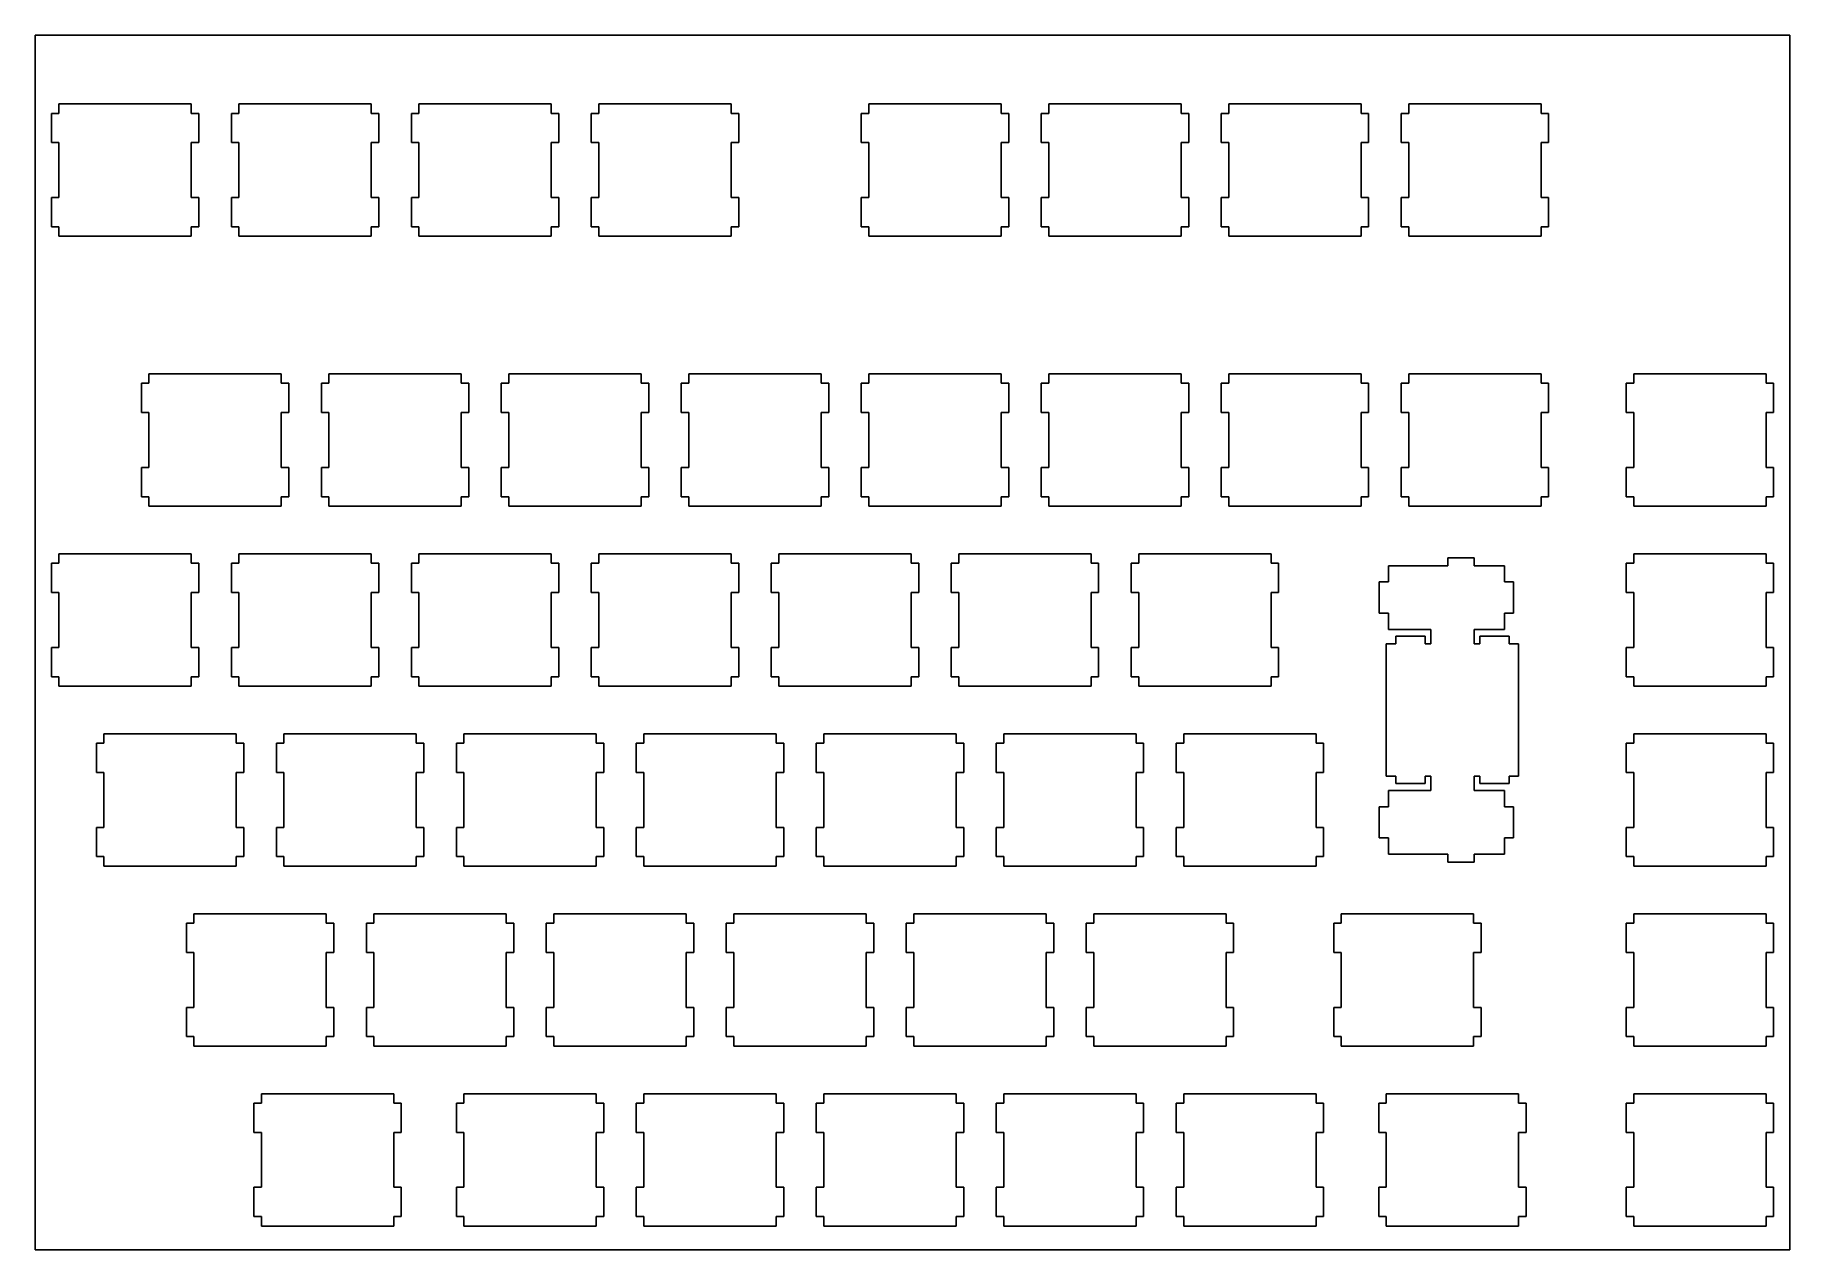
# Model space of a CAD drawing. Extents: x 0 to 186, y 0 to 129.
import ezdxf

# ---------------------------------------------------------------- set-up
doc = ezdxf.new("R2010")
doc.units = 0
doc.layers.get('0').update_dxf_attribs({"linetype": 'CONTINUOUS'})

msp = doc.modelspace()

# ---------------------------------------------------------------- linework, layer by layer
at = {"color": 0}
for p, q in [((0.09508, 129.021), (185.833, 129.021)), ((0.09508, 0.43408), (0.09508, 129.021)), ((185.833, 129.021), (185.833, 0.43408)), ((2.61965, 120.735), (1.81901, 120.735)), ((1.81901, 120.735), (1.81901, 117.635)), ((2.61965, 121.734), (2.61965, 120.735)), ((16.6192, 121.734), (2.61965, 121.734)), ((16.6192, 120.735), (16.6192, 121.734)), ((17.4198, 120.735), (16.6192, 120.735)), ((17.4198, 117.635), (17.4198, 120.735)), ((21.6697, 120.735), (20.869, 120.735)), ((20.869, 120.735), (20.869, 117.635)), ((21.6697, 121.734), (21.6697, 120.735)), ((35.669, 121.734), (21.6697, 121.734)), ((35.669, 120.735), (35.669, 121.734)), ((36.4698, 120.735), (35.669, 120.735)), ((36.4698, 117.635), (36.4698, 120.735)), ((40.7197, 120.735), (39.9189, 120.735)), ((39.9189, 120.735), (39.9189, 117.635)), ((40.7197, 121.734), (40.7197, 120.735)), ((54.719, 121.734), (40.7197, 121.734)), ((54.719, 120.735), (54.719, 121.734)), ((55.5198, 120.735), (54.719, 120.735)), ((55.5198, 117.635), (55.5198, 120.735)), ((59.7697, 120.735), (58.9689, 120.735)), ((58.9689, 120.735), (58.9689, 117.635)), ((59.7697, 121.734), (59.7697, 120.735)), ((73.769, 121.734), (59.7697, 121.734)), ((73.769, 120.735), (73.769, 121.734)), ((74.5698, 120.735), (73.769, 120.735)), ((74.5698, 117.635), (74.5698, 120.735)), ((88.3447, 120.735), (87.5439, 120.735)), ((87.5439, 120.735), (87.5439, 117.635)), ((88.3447, 121.734), (88.3447, 120.735)), ((102.344, 121.734), (88.3447, 121.734)), ((102.344, 120.735), (102.344, 121.734)), ((103.145, 120.735), (102.344, 120.735)), ((103.145, 117.635), (103.145, 120.735)), ((107.395, 120.735), (106.594, 120.735)), ((106.594, 120.735), (106.594, 117.635)), ((107.395, 121.734), (107.395, 120.735)), ((121.394, 121.734), (107.395, 121.734)), ((121.394, 120.735), (121.394, 121.734)), ((122.195, 120.735), (121.394, 120.735)), ((122.195, 117.635), (122.195, 120.735)), ((126.445, 120.735), (125.644, 120.735)), ((125.644, 120.735), (125.644, 117.635)), ((126.445, 121.734), (126.445, 120.735)), ((140.444, 121.734), (126.445, 121.734)), ((140.444, 120.735), (140.444, 121.734)), ((141.245, 120.735), (140.444, 120.735)), ((141.245, 117.635), (141.245, 120.735)), ((145.495, 120.735), (144.694, 120.735)), ((144.694, 120.735), (144.694, 117.635)), ((145.495, 121.734), (145.495, 120.735)), ((159.494, 121.734), (145.495, 121.734)), ((159.494, 120.735), (159.494, 121.734)), ((160.295, 120.735), (159.494, 120.735)), ((160.295, 117.635), (160.295, 120.735)), ((1.81901, 117.635), (2.61965, 117.635)), ((2.61965, 117.635), (2.61965, 111.835)), ((16.6192, 111.835), (16.6192, 117.635)), ((16.6192, 117.635), (17.4198, 117.635)), ((20.869, 117.635), (21.6697, 117.635)), ((21.6697, 117.635), (21.6697, 111.835)), ((35.669, 111.835), (35.669, 117.635)), ((35.669, 117.635), (36.4698, 117.635)), ((39.9189, 117.635), (40.7197, 117.635)), ((40.7197, 117.635), (40.7197, 111.835)), ((54.719, 111.835), (54.719, 117.635)), ((54.719, 117.635), (55.5198, 117.635)), ((58.9689, 117.635), (59.7697, 117.635)), ((59.7697, 117.635), (59.7697, 111.835)), ((73.769, 111.835), (73.769, 117.635)), ((73.769, 117.635), (74.5698, 117.635)), ((87.5439, 117.635), (88.3447, 117.635)), ((88.3447, 117.635), (88.3447, 111.835)), ((102.344, 111.835), (102.344, 117.635)), ((102.344, 117.635), (103.145, 117.635)), ((106.594, 117.635), (107.395, 117.635)), ((107.395, 117.635), (107.395, 111.835)), ((121.394, 111.835), (121.394, 117.635)), ((121.394, 117.635), (122.195, 117.635)), ((125.644, 117.635), (126.445, 117.635)), ((126.445, 117.635), (126.445, 111.835)), ((140.444, 111.835), (140.444, 117.635)), ((140.444, 117.635), (141.245, 117.635)), ((144.694, 117.635), (145.495, 117.635)), ((145.495, 117.635), (145.495, 111.835)), ((159.494, 111.835), (159.494, 117.635)), ((159.494, 117.635), (160.295, 117.635)), ((2.61965, 111.835), (1.81901, 111.835)), ((1.81901, 111.835), (1.81901, 108.736)), ((17.4198, 111.835), (16.6192, 111.835)), ((17.4198, 108.736), (17.4198, 111.835)), ((21.6697, 111.835), (20.869, 111.835)), ((20.869, 111.835), (20.869, 108.736)), ((36.4698, 111.835), (35.669, 111.835)), ((36.4698, 108.736), (36.4698, 111.835)), ((40.7197, 111.835), (39.9189, 111.835)), ((39.9189, 111.835), (39.9189, 108.736)), ((55.5198, 111.835), (54.719, 111.835)), ((55.5198, 108.736), (55.5198, 111.835)), ((59.7697, 111.835), (58.9689, 111.835)), ((58.9689, 111.835), (58.9689, 108.736)), ((74.5698, 111.835), (73.769, 111.835)), ((74.5698, 108.736), (74.5698, 111.835)), ((88.3447, 111.835), (87.5439, 111.835)), ((87.5439, 111.835), (87.5439, 108.736)), ((103.145, 111.835), (102.344, 111.835)), ((103.145, 108.736), (103.145, 111.835)), ((107.395, 111.835), (106.594, 111.835)), ((106.594, 111.835), (106.594, 108.736)), ((122.195, 111.835), (121.394, 111.835)), ((122.195, 108.736), (122.195, 111.835)), ((126.445, 111.835), (125.644, 111.835)), ((125.644, 111.835), (125.644, 108.736)), ((141.245, 111.835), (140.444, 111.835)), ((141.245, 108.736), (141.245, 111.835)), ((145.495, 111.835), (144.694, 111.835)), ((144.694, 111.835), (144.694, 108.736)), ((160.295, 111.835), (159.494, 111.835)), ((160.295, 108.736), (160.295, 111.835)), ((1.81901, 108.736), (2.61965, 108.736)), ((2.61965, 108.736), (2.61965, 107.735)), ((2.61965, 107.735), (16.6192, 107.735)), ((16.6192, 107.735), (16.6192, 108.736)), ((16.6192, 108.736), (17.4198, 108.736)), ((20.869, 108.736), (21.6697, 108.736)), ((21.6697, 108.736), (21.6697, 107.735)), ((21.6697, 107.735), (35.669, 107.735)), ((35.669, 107.735), (35.669, 108.736)), ((35.669, 108.736), (36.4698, 108.736)), ((39.9189, 108.736), (40.7197, 108.736)), ((40.7197, 108.736), (40.7197, 107.735)), ((40.7197, 107.735), (54.719, 107.735)), ((54.719, 107.735), (54.719, 108.736)), ((54.719, 108.736), (55.5198, 108.736)), ((58.9689, 108.736), (59.7697, 108.736)), ((59.7697, 108.736), (59.7697, 107.735)), ((59.7697, 107.735), (73.769, 107.735)), ((73.769, 107.735), (73.769, 108.736)), ((73.769, 108.736), (74.5698, 108.736)), ((87.5439, 108.736), (88.3447, 108.736)), ((88.3447, 108.736), (88.3447, 107.735)), ((88.3447, 107.735), (102.344, 107.735)), ((102.344, 107.735), (102.344, 108.736)), ((102.344, 108.736), (103.145, 108.736)), ((106.594, 108.736), (107.395, 108.736)), ((107.395, 108.736), (107.395, 107.735)), ((107.395, 107.735), (121.394, 107.735)), ((121.394, 107.735), (121.394, 108.736)), ((121.394, 108.736), (122.195, 108.736)), ((125.644, 108.736), (126.445, 108.736)), ((126.445, 108.736), (126.445, 107.735)), ((126.445, 107.735), (140.444, 107.735)), ((140.444, 107.735), (140.444, 108.736)), ((140.444, 108.736), (141.245, 108.736)), ((144.694, 108.736), (145.495, 108.736)), ((145.495, 108.736), (145.495, 107.735)), ((145.495, 107.735), (159.494, 107.735)), ((159.494, 107.735), (159.494, 108.736)), ((159.494, 108.736), (160.295, 108.736)), ((12.1447, 93.1594), (12.1447, 92.1604)), ((26.1441, 93.1594), (12.1447, 93.1594)), ((26.1441, 92.1604), (26.1441, 93.1594)), ((31.1947, 93.1594), (31.1947, 92.1604)), ((45.194, 93.1594), (31.1947, 93.1594)), ((45.194, 92.1604), (45.194, 93.1594)), ((50.2447, 93.1594), (50.2447, 92.1604)), ((64.244, 93.1594), (50.2447, 93.1594)), ((64.244, 92.1604), (64.244, 93.1594)), ((69.2947, 93.1594), (69.2947, 92.1604)), ((83.294, 93.1594), (69.2947, 93.1594)), ((83.294, 92.1604), (83.294, 93.1594)), ((88.3447, 93.1594), (88.3447, 92.1604)), ((102.344, 93.1594), (88.3447, 93.1594)), ((102.344, 92.1604), (102.344, 93.1594)), ((107.395, 93.1594), (107.395, 92.1604)), ((121.394, 93.1594), (107.395, 93.1594)), ((121.394, 92.1604), (121.394, 93.1594)), ((126.445, 93.1594), (126.445, 92.1604)), ((140.444, 93.1594), (126.445, 93.1594)), ((140.444, 92.1604), (140.444, 93.1594)), ((145.495, 93.1594), (145.495, 92.1604)), ((159.494, 93.1594), (145.495, 93.1594)), ((159.494, 92.1604), (159.494, 93.1594)), ((169.307, 93.1594), (169.307, 92.1604)), ((183.307, 93.1594), (169.307, 93.1594)), ((183.307, 92.1604), (183.307, 93.1594)), ((12.1447, 92.1604), (11.344, 92.1604)), ((11.344, 92.1604), (11.344, 89.0598)), ((26.9448, 92.1604), (26.1441, 92.1604)), ((26.9448, 89.0598), (26.9448, 92.1604)), ((31.1947, 92.1604), (30.394, 92.1604)), ((30.394, 92.1604), (30.394, 89.0598)), ((45.9948, 92.1604), (45.194, 92.1604)), ((45.9948, 89.0598), (45.9948, 92.1604)), ((50.2447, 92.1604), (49.4439, 92.1604)), ((49.4439, 92.1604), (49.4439, 89.0598)), ((65.0448, 92.1604), (64.244, 92.1604)), ((65.0448, 89.0598), (65.0448, 92.1604)), ((69.2947, 92.1604), (68.4939, 92.1604)), ((68.4939, 92.1604), (68.4939, 89.0598)), ((84.0948, 92.1604), (83.294, 92.1604)), ((84.0948, 89.0598), (84.0948, 92.1604)), ((88.3447, 92.1604), (87.5439, 92.1604)), ((87.5439, 92.1604), (87.5439, 89.0598)), ((103.145, 92.1604), (102.344, 92.1604)), ((103.145, 89.0598), (103.145, 92.1604)), ((107.395, 92.1604), (106.594, 92.1604)), ((106.594, 92.1604), (106.594, 89.0598)), ((122.195, 92.1604), (121.394, 92.1604)), ((122.195, 89.0598), (122.195, 92.1604)), ((126.445, 92.1604), (125.644, 92.1604)), ((125.644, 92.1604), (125.644, 89.0598)), ((141.245, 92.1604), (140.444, 92.1604)), ((141.245, 89.0598), (141.245, 92.1604)), ((145.495, 92.1604), (144.694, 92.1604)), ((144.694, 92.1604), (144.694, 89.0598)), ((160.295, 92.1604), (159.494, 92.1604)), ((160.295, 89.0598), (160.295, 92.1604)), ((169.307, 92.1604), (168.506, 92.1604)), ((168.506, 92.1604), (168.506, 89.0598)), ((184.106, 92.1604), (183.307, 92.1604)), ((184.106, 89.0598), (184.106, 92.1604)), ((11.344, 89.0598), (12.1447, 89.0598)), ((12.1447, 89.0598), (12.1447, 83.2598)), ((26.1441, 83.2598), (26.1441, 89.0598)), ((26.1441, 89.0598), (26.9448, 89.0598)), ((30.394, 89.0598), (31.1947, 89.0598)), ((31.1947, 89.0598), (31.1947, 83.2598)), ((45.194, 83.2598), (45.194, 89.0598)), ((45.194, 89.0598), (45.9948, 89.0598)), ((49.4439, 89.0598), (50.2447, 89.0598)), ((50.2447, 89.0598), (50.2447, 83.2598)), ((64.244, 83.2598), (64.244, 89.0598)), ((64.244, 89.0598), (65.0448, 89.0598)), ((68.4939, 89.0598), (69.2947, 89.0598)), ((69.2947, 89.0598), (69.2947, 83.2598)), ((83.294, 83.2598), (83.294, 89.0598)), ((83.294, 89.0598), (84.0948, 89.0598)), ((87.5439, 89.0598), (88.3447, 89.0598)), ((88.3447, 89.0598), (88.3447, 83.2598)), ((102.344, 83.2598), (102.344, 89.0598)), ((102.344, 89.0598), (103.145, 89.0598)), ((106.594, 89.0598), (107.395, 89.0598)), ((107.395, 89.0598), (107.395, 83.2598)), ((121.394, 83.2598), (121.394, 89.0598)), ((121.394, 89.0598), (122.195, 89.0598)), ((125.644, 89.0598), (126.445, 89.0598)), ((126.445, 89.0598), (126.445, 83.2598)), ((140.444, 83.2598), (140.444, 89.0598)), ((140.444, 89.0598), (141.245, 89.0598)), ((144.694, 89.0598), (145.495, 89.0598)), ((145.495, 89.0598), (145.495, 83.2598)), ((159.494, 83.2598), (159.494, 89.0598)), ((159.494, 89.0598), (160.295, 89.0598)), ((168.506, 89.0598), (169.307, 89.0598)), ((169.307, 89.0598), (169.307, 83.2598)), ((183.307, 83.2598), (183.307, 89.0598)), ((183.307, 89.0598), (184.106, 89.0598)), ((12.1447, 83.2598), (11.344, 83.2598)), ((11.344, 83.2598), (11.344, 80.1606)), ((26.9448, 83.2598), (26.1441, 83.2598)), ((26.9448, 80.1606), (26.9448, 83.2598)), ((31.1947, 83.2598), (30.394, 83.2598)), ((30.394, 83.2598), (30.394, 80.1606)), ((45.9948, 83.2598), (45.194, 83.2598)), ((45.9948, 80.1606), (45.9948, 83.2598)), ((50.2447, 83.2598), (49.4439, 83.2598)), ((49.4439, 83.2598), (49.4439, 80.1606)), ((65.0448, 83.2598), (64.244, 83.2598)), ((65.0448, 80.1606), (65.0448, 83.2598)), ((69.2947, 83.2598), (68.4939, 83.2598)), ((68.4939, 83.2598), (68.4939, 80.1606)), ((84.0948, 83.2598), (83.294, 83.2598)), ((84.0948, 80.1606), (84.0948, 83.2598)), ((88.3447, 83.2598), (87.5439, 83.2598)), ((87.5439, 83.2598), (87.5439, 80.1606)), ((103.145, 83.2598), (102.344, 83.2598)), ((103.145, 80.1606), (103.145, 83.2598)), ((107.395, 83.2598), (106.594, 83.2598)), ((106.594, 83.2598), (106.594, 80.1606)), ((122.195, 83.2598), (121.394, 83.2598)), ((122.195, 80.1606), (122.195, 83.2598)), ((126.445, 83.2598), (125.644, 83.2598)), ((125.644, 83.2598), (125.644, 80.1606)), ((141.245, 83.2598), (140.444, 83.2598)), ((141.245, 80.1606), (141.245, 83.2598)), ((145.495, 83.2598), (144.694, 83.2598)), ((144.694, 83.2598), (144.694, 80.1606)), ((160.295, 83.2598), (159.494, 83.2598)), ((160.295, 80.1606), (160.295, 83.2598)), ((169.307, 83.2598), (168.506, 83.2598)), ((168.506, 83.2598), (168.506, 80.1606)), ((184.106, 83.2598), (183.307, 83.2598)), ((184.106, 80.1606), (184.106, 83.2598)), ((11.344, 80.1606), (12.1447, 80.1606)), ((12.1447, 80.1606), (12.1447, 79.1602)), ((26.1441, 79.1602), (26.1441, 80.1606)), ((26.1441, 80.1606), (26.9448, 80.1606)), ((30.394, 80.1606), (31.1947, 80.1606)), ((31.1947, 80.1606), (31.1947, 79.1602)), ((45.194, 79.1602), (45.194, 80.1606)), ((45.194, 80.1606), (45.9948, 80.1606)), ((49.4439, 80.1606), (50.2447, 80.1606)), ((50.2447, 80.1606), (50.2447, 79.1602)), ((64.244, 79.1602), (64.244, 80.1606)), ((64.244, 80.1606), (65.0448, 80.1606)), ((68.4939, 80.1606), (69.2947, 80.1606)), ((69.2947, 80.1606), (69.2947, 79.1602)), ((83.294, 79.1602), (83.294, 80.1606)), ((83.294, 80.1606), (84.0948, 80.1606)), ((87.5439, 80.1606), (88.3447, 80.1606)), ((88.3447, 80.1606), (88.3447, 79.1602)), ((102.344, 79.1602), (102.344, 80.1606)), ((102.344, 80.1606), (103.145, 80.1606)), ((106.594, 80.1606), (107.395, 80.1606)), ((107.395, 80.1606), (107.395, 79.1602)), ((121.394, 79.1602), (121.394, 80.1606)), ((121.394, 80.1606), (122.195, 80.1606)), ((125.644, 80.1606), (126.445, 80.1606)), ((126.445, 80.1606), (126.445, 79.1602)), ((140.444, 79.1602), (140.444, 80.1606)), ((140.444, 80.1606), (141.245, 80.1606)), ((144.694, 80.1606), (145.495, 80.1606)), ((145.495, 80.1606), (145.495, 79.1602)), ((159.494, 79.1602), (159.494, 80.1606)), ((159.494, 80.1606), (160.295, 80.1606)), ((168.506, 80.1606), (169.307, 80.1606)), ((169.307, 80.1606), (169.307, 79.1602)), ((183.307, 79.1602), (183.307, 80.1606)), ((183.307, 80.1606), (184.106, 80.1606)), ((12.1447, 79.1602), (26.1441, 79.1602)), ((31.1947, 79.1602), (45.194, 79.1602)), ((50.2447, 79.1602), (64.244, 79.1602)), ((69.2947, 79.1602), (83.294, 79.1602)), ((88.3447, 79.1602), (102.344, 79.1602)), ((107.395, 79.1602), (121.394, 79.1602)), ((126.445, 79.1602), (140.444, 79.1602)), ((145.495, 79.1602), (159.494, 79.1602)), ((169.307, 79.1602), (183.307, 79.1602)), ((2.61965, 73.1104), (1.81901, 73.1104)), ((1.81901, 73.1104), (1.81901, 70.0098)), ((2.61965, 74.1094), (2.61965, 73.1104)), ((16.6192, 74.1094), (2.61965, 74.1094)), ((16.6192, 73.1104), (16.6192, 74.1094)), ((17.4198, 73.1104), (16.6192, 73.1104)), ((17.4198, 70.0098), (17.4198, 73.1104)), ((21.6697, 73.1104), (20.869, 73.1104)), ((20.869, 73.1104), (20.869, 70.0098)), ((21.6697, 74.1094), (21.6697, 73.1104)), ((35.669, 74.1094), (21.6697, 74.1094)), ((35.669, 73.1104), (35.669, 74.1094)), ((36.4698, 73.1104), (35.669, 73.1104)), ((36.4698, 70.0098), (36.4698, 73.1104)), ((40.7197, 73.1104), (39.9189, 73.1104)), ((39.9189, 73.1104), (39.9189, 70.0098)), ((40.7197, 74.1094), (40.7197, 73.1104)), ((54.719, 74.1094), (40.7197, 74.1094)), ((54.719, 73.1104), (54.719, 74.1094)), ((55.5198, 73.1104), (54.719, 73.1104)), ((55.5198, 70.0098), (55.5198, 73.1104)), ((59.7697, 73.1104), (58.9689, 73.1104)), ((58.9689, 73.1104), (58.9689, 70.0098)), ((59.7697, 74.1094), (59.7697, 73.1104)), ((73.769, 74.1094), (59.7697, 74.1094)), ((73.769, 73.1104), (73.769, 74.1094)), ((74.5698, 73.1104), (73.769, 73.1104)), ((74.5698, 70.0098), (74.5698, 73.1104)), ((78.8197, 73.1104), (78.0189, 73.1104)), ((78.0189, 73.1104), (78.0189, 70.0098)), ((78.8197, 74.1094), (78.8197, 73.1104)), ((92.819, 74.1094), (78.8197, 74.1094)), ((92.819, 73.1104), (92.819, 74.1094)), ((93.6184, 73.1104), (92.819, 73.1104)), ((93.6184, 70.0098), (93.6184, 73.1104)), ((97.8683, 73.1104), (97.0689, 73.1104)), ((97.0689, 73.1104), (97.0689, 70.0098)), ((97.8683, 74.1094), (97.8683, 73.1104)), ((111.869, 74.1094), (97.8683, 74.1094)), ((111.869, 73.1104), (111.869, 74.1094)), ((112.668, 73.1104), (111.869, 73.1104)), ((112.668, 70.0098), (112.668, 73.1104)), ((116.918, 73.1104), (116.119, 73.1104)), ((116.119, 73.1104), (116.119, 70.0098)), ((116.918, 74.1094), (116.918, 73.1104)), ((130.919, 74.1094), (116.918, 74.1094)), ((130.919, 73.1104), (130.919, 74.1094)), ((131.72, 73.1104), (130.919, 73.1104)), ((131.72, 70.0098), (131.72, 73.1104)), ((149.612, 72.8595), (143.342, 72.8595)), ((143.342, 72.8595), (143.342, 71.1359)), ((149.612, 73.685), (149.612, 72.8595)), ((152.412, 73.685), (149.612, 73.685)), ((152.412, 72.8595), (152.412, 73.685)), ((155.642, 72.8595), (152.412, 72.8595)), ((155.642, 71.1359), (155.642, 72.8595)), ((169.307, 73.1104), (168.506, 73.1104)), ((168.506, 73.1104), (168.506, 70.0098)), ((169.307, 74.1094), (169.307, 73.1104)), ((183.307, 74.1094), (169.307, 74.1094)), ((183.307, 73.1104), (183.307, 74.1094)), ((184.106, 73.1104), (183.307, 73.1104)), ((184.106, 70.0098), (184.106, 73.1104)), ((143.342, 71.1359), (142.362, 71.1359)), ((142.362, 71.1359), (142.362, 67.8353)), ((156.563, 71.1359), (155.642, 71.1359)), ((156.563, 67.8353), (156.563, 71.1359)), ((1.81901, 70.0098), (2.61965, 70.0098)), ((2.61965, 70.0098), (2.61965, 64.2098)), ((16.6192, 64.2098), (16.6192, 70.0098)), ((16.6192, 70.0098), (17.4198, 70.0098)), ((20.869, 70.0098), (21.6697, 70.0098)), ((21.6697, 70.0098), (21.6697, 64.2098)), ((35.669, 64.2098), (35.669, 70.0098)), ((35.669, 70.0098), (36.4698, 70.0098)), ((39.9189, 70.0098), (40.7197, 70.0098)), ((40.7197, 70.0098), (40.7197, 64.2098)), ((54.719, 64.2098), (54.719, 70.0098)), ((54.719, 70.0098), (55.5198, 70.0098)), ((58.9689, 70.0098), (59.7697, 70.0098)), ((59.7697, 70.0098), (59.7697, 64.2098)), ((73.769, 64.2098), (73.769, 70.0098)), ((73.769, 70.0098), (74.5698, 70.0098)), ((78.0189, 70.0098), (78.8197, 70.0098)), ((78.8197, 70.0098), (78.8197, 64.2098)), ((92.819, 64.2098), (92.819, 70.0098)), ((92.819, 70.0098), (93.6184, 70.0098)), ((97.0689, 70.0098), (97.8683, 70.0098)), ((97.8683, 70.0098), (97.8683, 64.2098)), ((111.869, 64.2098), (111.869, 70.0098)), ((111.869, 70.0098), (112.668, 70.0098)), ((116.119, 70.0098), (116.918, 70.0098)), ((116.918, 70.0098), (116.918, 64.2098)), ((130.919, 64.2098), (130.919, 70.0098)), ((130.919, 70.0098), (131.72, 70.0098)), ((168.506, 70.0098), (169.307, 70.0098)), ((169.307, 70.0098), (169.307, 64.2098)), ((183.307, 64.2098), (183.307, 70.0098)), ((183.307, 70.0098), (184.106, 70.0098)), ((142.362, 67.8353), (143.342, 67.8353)), ((143.342, 67.8353), (143.342, 66.1098)), ((155.642, 66.1098), (155.642, 67.8353)), ((155.642, 67.8353), (156.563, 67.8353)), ((143.342, 66.1098), (147.812, 66.1098)), ((147.213, 65.3852), (144.113, 65.3852)), ((144.113, 65.3852), (144.113, 64.5844)), ((147.213, 64.5844), (147.213, 65.3852)), ((147.812, 66.1098), (147.812, 64.5844)), ((152.412, 64.5844), (152.412, 66.1098)), ((152.412, 66.1098), (155.642, 66.1098)), ((156.112, 65.3852), (153.012, 65.3852)), ((153.012, 65.3852), (153.012, 64.5844)), ((156.112, 64.5844), (156.112, 65.3852)), ((2.61965, 64.2098), (1.81901, 64.2098)), ((1.81901, 64.2098), (1.81901, 61.1106)), ((17.4198, 64.2098), (16.6192, 64.2098)), ((17.4198, 61.1106), (17.4198, 64.2098)), ((21.6697, 64.2098), (20.869, 64.2098)), ((20.869, 64.2098), (20.869, 61.1106)), ((36.4698, 64.2098), (35.669, 64.2098)), ((36.4698, 61.1106), (36.4698, 64.2098)), ((40.7197, 64.2098), (39.9189, 64.2098)), ((39.9189, 64.2098), (39.9189, 61.1106)), ((55.5198, 64.2098), (54.719, 64.2098)), ((55.5198, 61.1106), (55.5198, 64.2098)), ((59.7697, 64.2098), (58.9689, 64.2098)), ((58.9689, 64.2098), (58.9689, 61.1106)), ((74.5698, 64.2098), (73.769, 64.2098)), ((74.5698, 61.1106), (74.5698, 64.2098)), ((78.8197, 64.2098), (78.0189, 64.2098)), ((78.0189, 64.2098), (78.0189, 61.1106)), ((93.6184, 64.2098), (92.819, 64.2098)), ((93.6184, 61.1106), (93.6184, 64.2098)), ((97.8683, 64.2098), (97.0689, 64.2098)), ((97.0689, 64.2098), (97.0689, 61.1106)), ((112.668, 64.2098), (111.869, 64.2098)), ((112.668, 61.1106), (112.668, 64.2098)), ((116.918, 64.2098), (116.119, 64.2098)), ((116.119, 64.2098), (116.119, 61.1106)), ((131.72, 64.2098), (130.919, 64.2098)), ((131.72, 61.1106), (131.72, 64.2098)), ((144.113, 64.5844), (143.112, 64.5844)), ((143.112, 64.5844), (143.112, 50.5852)), ((147.812, 64.5844), (147.213, 64.5844)), ((153.012, 64.5844), (152.412, 64.5844)), ((157.113, 64.5844), (156.112, 64.5844)), ((157.113, 50.5852), (157.113, 64.5844)), ((169.307, 64.2098), (168.506, 64.2098)), ((168.506, 64.2098), (168.506, 61.1106)), ((184.106, 64.2098), (183.307, 64.2098)), ((184.106, 61.1106), (184.106, 64.2098)), ((1.81901, 61.1106), (2.61965, 61.1106)), ((2.61965, 61.1106), (2.61965, 60.1102)), ((2.61965, 60.1102), (16.6192, 60.1102)), ((16.6192, 60.1102), (16.6192, 61.1106)), ((16.6192, 61.1106), (17.4198, 61.1106)), ((20.869, 61.1106), (21.6697, 61.1106)), ((21.6697, 61.1106), (21.6697, 60.1102)), ((21.6697, 60.1102), (35.669, 60.1102)), ((35.669, 60.1102), (35.669, 61.1106)), ((35.669, 61.1106), (36.4698, 61.1106)), ((39.9189, 61.1106), (40.7197, 61.1106)), ((40.7197, 61.1106), (40.7197, 60.1102)), ((40.7197, 60.1102), (54.719, 60.1102)), ((54.719, 60.1102), (54.719, 61.1106)), ((54.719, 61.1106), (55.5198, 61.1106)), ((58.9689, 61.1106), (59.7697, 61.1106)), ((59.7697, 61.1106), (59.7697, 60.1102)), ((59.7697, 60.1102), (73.769, 60.1102)), ((73.769, 60.1102), (73.769, 61.1106)), ((73.769, 61.1106), (74.5698, 61.1106)), ((78.0189, 61.1106), (78.8197, 61.1106)), ((78.8197, 61.1106), (78.8197, 60.1102)), ((78.8197, 60.1102), (92.819, 60.1102)), ((92.819, 60.1102), (92.819, 61.1106)), ((92.819, 61.1106), (93.6184, 61.1106)), ((97.0689, 61.1106), (97.8683, 61.1106)), ((97.8683, 61.1106), (97.8683, 60.1102)), ((97.8683, 60.1102), (111.869, 60.1102)), ((111.869, 60.1102), (111.869, 61.1106)), ((111.869, 61.1106), (112.668, 61.1106)), ((116.119, 61.1106), (116.918, 61.1106)), ((116.918, 61.1106), (116.918, 60.1102)), ((116.918, 60.1102), (130.919, 60.1102)), ((130.919, 60.1102), (130.919, 61.1106)), ((130.919, 61.1106), (131.72, 61.1106)), ((168.506, 61.1106), (169.307, 61.1106)), ((169.307, 61.1106), (169.307, 60.1102)), ((169.307, 60.1102), (183.307, 60.1102)), ((183.307, 60.1102), (183.307, 61.1106)), ((183.307, 61.1106), (184.106, 61.1106)), ((7.38216, 54.0604), (6.58153, 54.0604)), ((6.58153, 54.0604), (6.58153, 50.9598)), ((7.38216, 55.0594), (7.38216, 54.0604)), ((21.3817, 55.0594), (7.38216, 55.0594)), ((21.3817, 54.0604), (21.3817, 55.0594)), ((22.1809, 54.0604), (21.3817, 54.0604)), ((22.1809, 50.9598), (22.1809, 54.0604)), ((26.4322, 54.0604), (25.6315, 54.0604)), ((25.6315, 54.0604), (25.6315, 50.9598)), ((26.4322, 55.0594), (26.4322, 54.0604)), ((40.4315, 55.0594), (26.4322, 55.0594)), ((40.4315, 54.0604), (40.4315, 55.0594)), ((41.2309, 54.0604), (40.4315, 54.0604)), ((41.2309, 50.9598), (41.2309, 54.0604)), ((45.4822, 54.0604), (44.6814, 54.0604)), ((44.6814, 54.0604), (44.6814, 50.9598)), ((45.4822, 55.0594), (45.4822, 54.0604)), ((59.4815, 55.0594), (45.4822, 55.0594)), ((59.4815, 54.0604), (59.4815, 55.0594)), ((60.2809, 54.0604), (59.4815, 54.0604)), ((60.2809, 50.9598), (60.2809, 54.0604)), ((64.5322, 54.0604), (63.7314, 54.0604)), ((63.7314, 54.0604), (63.7314, 50.9598)), ((64.5322, 55.0594), (64.5322, 54.0604)), ((78.5315, 55.0594), (64.5322, 55.0594)), ((78.5315, 54.0604), (78.5315, 55.0594)), ((79.3309, 54.0604), (78.5315, 54.0604)), ((79.3309, 50.9598), (79.3309, 54.0604)), ((83.5822, 54.0604), (82.7814, 54.0604)), ((82.7814, 54.0604), (82.7814, 50.9598)), ((83.5822, 55.0594), (83.5822, 54.0604)), ((97.5815, 55.0594), (83.5822, 55.0594)), ((97.5815, 54.0604), (97.5815, 55.0594)), ((98.3809, 54.0604), (97.5815, 54.0604)), ((98.3809, 50.9598), (98.3809, 54.0604)), ((102.632, 54.0604), (101.831, 54.0604)), ((101.831, 54.0604), (101.831, 50.9598)), ((102.632, 55.0594), (102.632, 54.0604)), ((116.632, 55.0594), (102.632, 55.0594)), ((116.632, 54.0604), (116.632, 55.0594)), ((117.431, 54.0604), (116.632, 54.0604)), ((117.431, 50.9598), (117.431, 54.0604)), ((121.682, 54.0604), (120.881, 54.0604)), ((120.881, 54.0604), (120.881, 50.9598)), ((121.682, 55.0594), (121.682, 54.0604)), ((135.682, 55.0594), (121.682, 55.0594)), ((135.682, 54.0604), (135.682, 55.0594)), ((136.481, 54.0604), (135.682, 54.0604)), ((136.481, 50.9598), (136.481, 54.0604)), ((169.307, 54.0604), (168.506, 54.0604)), ((168.506, 54.0604), (168.506, 50.9598)), ((169.307, 55.0594), (169.307, 54.0604)), ((183.307, 55.0594), (169.307, 55.0594)), ((183.307, 54.0604), (183.307, 55.0594)), ((184.106, 54.0604), (183.307, 54.0604)), ((184.106, 50.9598), (184.106, 54.0604)), ((6.58153, 50.9598), (7.38216, 50.9598)), ((7.38216, 50.9598), (7.38216, 45.1598)), ((21.3817, 45.1598), (21.3817, 50.9598)), ((21.3817, 50.9598), (22.1809, 50.9598)), ((25.6315, 50.9598), (26.4322, 50.9598)), ((26.4322, 50.9598), (26.4322, 45.1598)), ((40.4315, 45.1598), (40.4315, 50.9598)), ((40.4315, 50.9598), (41.2309, 50.9598)), ((44.6814, 50.9598), (45.4822, 50.9598)), ((45.4822, 50.9598), (45.4822, 45.1598)), ((59.4815, 45.1598), (59.4815, 50.9598)), ((59.4815, 50.9598), (60.2809, 50.9598)), ((63.7314, 50.9598), (64.5322, 50.9598)), ((64.5322, 50.9598), (64.5322, 45.1598)), ((78.5315, 45.1598), (78.5315, 50.9598)), ((78.5315, 50.9598), (79.3309, 50.9598)), ((82.7814, 50.9598), (83.5822, 50.9598)), ((83.5822, 50.9598), (83.5822, 45.1598)), ((97.5815, 45.1598), (97.5815, 50.9598)), ((97.5815, 50.9598), (98.3809, 50.9598)), ((101.831, 50.9598), (102.632, 50.9598)), ((102.632, 50.9598), (102.632, 45.1598)), ((116.632, 45.1598), (116.632, 50.9598)), ((116.632, 50.9598), (117.431, 50.9598)), ((120.881, 50.9598), (121.682, 50.9598)), ((121.682, 50.9598), (121.682, 45.1598)), ((135.682, 45.1598), (135.682, 50.9598)), ((135.682, 50.9598), (136.481, 50.9598)), ((143.112, 50.5852), (144.113, 50.5852)), ((144.113, 50.5852), (144.113, 49.7858)), ((147.213, 49.7858), (147.213, 50.5852)), ((147.213, 50.5852), (147.812, 50.5852)), ((147.812, 50.5852), (147.812, 49.0594)), ((152.412, 49.0594), (152.412, 50.5852)), ((152.412, 50.5852), (153.012, 50.5852)), ((153.012, 50.5852), (153.012, 49.7858)), ((156.112, 49.7858), (156.112, 50.5852)), ((156.112, 50.5852), (157.113, 50.5852)), ((168.506, 50.9598), (169.307, 50.9598)), ((169.307, 50.9598), (169.307, 45.1598)), ((183.307, 45.1598), (183.307, 50.9598)), ((183.307, 50.9598), (184.106, 50.9598)), ((147.812, 49.0594), (143.342, 49.0594)), ((143.342, 49.0594), (143.342, 47.3357)), ((144.113, 49.7858), (147.213, 49.7858)), ((155.642, 49.0594), (152.412, 49.0594)), ((153.012, 49.7858), (156.112, 49.7858)), ((155.642, 47.3357), (155.642, 49.0594)), ((143.342, 47.3357), (142.362, 47.3357)), ((142.362, 47.3357), (142.362, 44.0351)), ((156.563, 47.3357), (155.642, 47.3357)), ((156.563, 44.0351), (156.563, 47.3357)), ((7.38216, 45.1598), (6.58153, 45.1598)), ((6.58153, 45.1598), (6.58153, 42.0606)), ((22.1809, 45.1598), (21.3817, 45.1598)), ((22.1809, 42.0606), (22.1809, 45.1598)), ((26.4322, 45.1598), (25.6315, 45.1598)), ((25.6315, 45.1598), (25.6315, 42.0606)), ((41.2309, 45.1598), (40.4315, 45.1598)), ((41.2309, 42.0606), (41.2309, 45.1598)), ((45.4822, 45.1598), (44.6814, 45.1598)), ((44.6814, 45.1598), (44.6814, 42.0606)), ((60.2809, 45.1598), (59.4815, 45.1598)), ((60.2809, 42.0606), (60.2809, 45.1598)), ((64.5322, 45.1598), (63.7314, 45.1598)), ((63.7314, 45.1598), (63.7314, 42.0606)), ((79.3309, 45.1598), (78.5315, 45.1598)), ((79.3309, 42.0606), (79.3309, 45.1598)), ((83.5822, 45.1598), (82.7814, 45.1598)), ((82.7814, 45.1598), (82.7814, 42.0606)), ((98.3809, 45.1598), (97.5815, 45.1598)), ((98.3809, 42.0606), (98.3809, 45.1598)), ((102.632, 45.1598), (101.831, 45.1598)), ((101.831, 45.1598), (101.831, 42.0606)), ((117.431, 45.1598), (116.632, 45.1598)), ((117.431, 42.0606), (117.431, 45.1598)), ((121.682, 45.1598), (120.881, 45.1598)), ((120.881, 45.1598), (120.881, 42.0606)), ((136.481, 45.1598), (135.682, 45.1598)), ((136.481, 42.0606), (136.481, 45.1598)), ((169.307, 45.1598), (168.506, 45.1598)), ((168.506, 45.1598), (168.506, 42.0606)), ((184.106, 45.1598), (183.307, 45.1598)), ((184.106, 42.0606), (184.106, 45.1598)), ((142.362, 44.0351), (143.342, 44.0351)), ((143.342, 44.0351), (143.342, 42.31)), ((155.642, 42.31), (155.642, 44.0351)), ((155.642, 44.0351), (156.563, 44.0351)), ((6.58153, 42.0606), (7.38216, 42.0606)), ((7.38216, 42.0606), (7.38216, 41.0602)), ((7.38216, 41.0602), (21.3817, 41.0602)), ((21.3817, 41.0602), (21.3817, 42.0606)), ((21.3817, 42.0606), (22.1809, 42.0606)), ((25.6315, 42.0606), (26.4322, 42.0606)), ((26.4322, 42.0606), (26.4322, 41.0602)), ((26.4322, 41.0602), (40.4315, 41.0602)), ((40.4315, 41.0602), (40.4315, 42.0606)), ((40.4315, 42.0606), (41.2309, 42.0606)), ((44.6814, 42.0606), (45.4822, 42.0606)), ((45.4822, 42.0606), (45.4822, 41.0602)), ((45.4822, 41.0602), (59.4815, 41.0602)), ((59.4815, 41.0602), (59.4815, 42.0606)), ((59.4815, 42.0606), (60.2809, 42.0606)), ((63.7314, 42.0606), (64.5322, 42.0606)), ((64.5322, 42.0606), (64.5322, 41.0602)), ((64.5322, 41.0602), (78.5315, 41.0602)), ((78.5315, 41.0602), (78.5315, 42.0606)), ((78.5315, 42.0606), (79.3309, 42.0606)), ((82.7814, 42.0606), (83.5822, 42.0606)), ((83.5822, 42.0606), (83.5822, 41.0602)), ((83.5822, 41.0602), (97.5815, 41.0602)), ((97.5815, 41.0602), (97.5815, 42.0606)), ((97.5815, 42.0606), (98.3809, 42.0606)), ((101.831, 42.0606), (102.632, 42.0606)), ((102.632, 42.0606), (102.632, 41.0602)), ((102.632, 41.0602), (116.632, 41.0602)), ((116.632, 41.0602), (116.632, 42.0606)), ((116.632, 42.0606), (117.431, 42.0606)), ((120.881, 42.0606), (121.682, 42.0606)), ((121.682, 42.0606), (121.682, 41.0602)), ((121.682, 41.0602), (135.682, 41.0602)), ((135.682, 41.0602), (135.682, 42.0606)), ((135.682, 42.0606), (136.481, 42.0606)), ((143.342, 42.31), (149.612, 42.31)), ((149.612, 42.31), (149.612, 41.486)), ((149.612, 41.486), (152.412, 41.486)), ((152.412, 41.486), (152.412, 42.31)), ((152.412, 42.31), (155.642, 42.31)), ((168.506, 42.0606), (169.307, 42.0606)), ((169.307, 42.0606), (169.307, 41.0602)), ((169.307, 41.0602), (183.307, 41.0602)), ((183.307, 41.0602), (183.307, 42.0606)), ((183.307, 42.0606), (184.106, 42.0606)), ((16.9072, 36.0094), (16.9072, 35.0104)), ((30.9066, 36.0094), (16.9072, 36.0094)), ((30.9066, 35.0104), (30.9066, 36.0094)), ((35.9572, 36.0094), (35.9572, 35.0104)), ((49.9565, 36.0094), (35.9572, 36.0094)), ((49.9565, 35.0104), (49.9565, 36.0094)), ((55.0072, 36.0094), (55.0072, 35.0104)), ((69.0065, 36.0094), (55.0072, 36.0094)), ((69.0065, 35.0104), (69.0065, 36.0094)), ((74.0572, 36.0094), (74.0572, 35.0104)), ((88.0565, 36.0094), (74.0572, 36.0094)), ((88.0565, 35.0104), (88.0565, 36.0094)), ((93.1072, 36.0094), (93.1072, 35.0104)), ((107.107, 36.0094), (93.1072, 36.0094)), ((107.107, 35.0104), (107.107, 36.0094)), ((112.157, 36.0094), (112.157, 35.0104)), ((126.157, 36.0094), (112.157, 36.0094)), ((126.157, 35.0104), (126.157, 36.0094)), ((138.351, 36.0094), (138.351, 35.0104)), ((152.35, 36.0094), (138.351, 36.0094)), ((152.35, 35.0104), (152.35, 36.0094)), ((169.307, 36.0094), (169.307, 35.0104)), ((183.307, 36.0094), (169.307, 36.0094)), ((183.307, 35.0104), (183.307, 36.0094)), ((16.9072, 35.0104), (16.1065, 35.0104)), ((16.1065, 35.0104), (16.1065, 31.9098)), ((31.7059, 35.0104), (30.9066, 35.0104)), ((31.7059, 31.9098), (31.7059, 35.0104)), ((35.9572, 35.0104), (35.1565, 35.0104)), ((35.1565, 35.0104), (35.1565, 31.9098)), ((50.7559, 35.0104), (49.9565, 35.0104)), ((50.7559, 31.9098), (50.7559, 35.0104)), ((55.0072, 35.0104), (54.2064, 35.0104)), ((54.2064, 35.0104), (54.2064, 31.9098)), ((69.8059, 35.0104), (69.0065, 35.0104)), ((69.8059, 31.9098), (69.8059, 35.0104)), ((74.0572, 35.0104), (73.2564, 35.0104)), ((73.2564, 35.0104), (73.2564, 31.9098)), ((88.8559, 35.0104), (88.0565, 35.0104)), ((88.8559, 31.9098), (88.8559, 35.0104)), ((93.1072, 35.0104), (92.3064, 35.0104)), ((92.3064, 35.0104), (92.3064, 31.9098)), ((107.906, 35.0104), (107.107, 35.0104)), ((107.906, 31.9098), (107.906, 35.0104)), ((112.157, 35.0104), (111.356, 35.0104)), ((111.356, 35.0104), (111.356, 31.9098)), ((126.956, 35.0104), (126.157, 35.0104)), ((126.956, 31.9098), (126.956, 35.0104)), ((138.351, 35.0104), (137.55, 35.0104)), ((137.55, 35.0104), (137.55, 31.9098)), ((153.151, 35.0104), (152.35, 35.0104)), ((153.151, 31.9098), (153.151, 35.0104)), ((169.307, 35.0104), (168.506, 35.0104)), ((168.506, 35.0104), (168.506, 31.9098)), ((184.106, 35.0104), (183.307, 35.0104)), ((184.106, 31.9098), (184.106, 35.0104)), ((16.1065, 31.9098), (16.9072, 31.9098)), ((16.9072, 31.9098), (16.9072, 26.1097)), ((30.9066, 26.1097), (30.9066, 31.9098)), ((30.9066, 31.9098), (31.7059, 31.9098)), ((35.1565, 31.9098), (35.9572, 31.9098)), ((35.9572, 31.9098), (35.9572, 26.1097)), ((49.9565, 26.1097), (49.9565, 31.9098)), ((49.9565, 31.9098), (50.7559, 31.9098)), ((54.2064, 31.9098), (55.0072, 31.9098)), ((55.0072, 31.9098), (55.0072, 26.1097)), ((69.0065, 26.1097), (69.0065, 31.9098)), ((69.0065, 31.9098), (69.8059, 31.9098)), ((73.2564, 31.9098), (74.0572, 31.9098)), ((74.0572, 31.9098), (74.0572, 26.1097)), ((88.0565, 26.1097), (88.0565, 31.9098)), ((88.0565, 31.9098), (88.8559, 31.9098)), ((92.3064, 31.9098), (93.1072, 31.9098)), ((93.1072, 31.9098), (93.1072, 26.1097)), ((107.107, 26.1097), (107.107, 31.9098)), ((107.107, 31.9098), (107.906, 31.9098)), ((111.356, 31.9098), (112.157, 31.9098)), ((112.157, 31.9098), (112.157, 26.1097)), ((126.157, 26.1097), (126.157, 31.9098)), ((126.157, 31.9098), (126.956, 31.9098)), ((137.55, 31.9098), (138.351, 31.9098)), ((138.351, 31.9098), (138.351, 26.1097)), ((152.35, 26.1097), (152.35, 31.9098)), ((152.35, 31.9098), (153.151, 31.9098)), ((168.506, 31.9098), (169.307, 31.9098)), ((169.307, 31.9098), (169.307, 26.1097)), ((183.307, 26.1097), (183.307, 31.9098)), ((183.307, 31.9098), (184.106, 31.9098)), ((16.9072, 26.1097), (16.1065, 26.1097)), ((16.1065, 26.1097), (16.1065, 23.0105)), ((31.7059, 26.1097), (30.9066, 26.1097)), ((31.7059, 23.0105), (31.7059, 26.1097)), ((35.9572, 26.1097), (35.1565, 26.1097)), ((35.1565, 26.1097), (35.1565, 23.0105)), ((50.7559, 26.1097), (49.9565, 26.1097)), ((50.7559, 23.0105), (50.7559, 26.1097)), ((55.0072, 26.1097), (54.2064, 26.1097)), ((54.2064, 26.1097), (54.2064, 23.0105)), ((69.8059, 26.1097), (69.0065, 26.1097)), ((69.8059, 23.0105), (69.8059, 26.1097)), ((74.0572, 26.1097), (73.2564, 26.1097)), ((73.2564, 26.1097), (73.2564, 23.0105)), ((88.8559, 26.1097), (88.0565, 26.1097)), ((88.8559, 23.0105), (88.8559, 26.1097)), ((93.1072, 26.1097), (92.3064, 26.1097)), ((92.3064, 26.1097), (92.3064, 23.0105)), ((107.906, 26.1097), (107.107, 26.1097)), ((107.906, 23.0105), (107.906, 26.1097)), ((112.157, 26.1097), (111.356, 26.1097)), ((111.356, 26.1097), (111.356, 23.0105)), ((126.956, 26.1097), (126.157, 26.1097)), ((126.956, 23.0105), (126.956, 26.1097)), ((138.351, 26.1097), (137.55, 26.1097)), ((137.55, 26.1097), (137.55, 23.0105)), ((153.151, 26.1097), (152.35, 26.1097)), ((153.151, 23.0105), (153.151, 26.1097)), ((169.307, 26.1097), (168.506, 26.1097)), ((168.506, 26.1097), (168.506, 23.0105)), ((184.106, 26.1097), (183.307, 26.1097)), ((184.106, 23.0105), (184.106, 26.1097)), ((16.1065, 23.0105), (16.9072, 23.0105)), ((16.9072, 23.0105), (16.9072, 22.01)), ((30.9066, 22.01), (30.9066, 23.0105)), ((30.9066, 23.0105), (31.7059, 23.0105)), ((35.1565, 23.0105), (35.9572, 23.0105)), ((35.9572, 23.0105), (35.9572, 22.01)), ((49.9565, 22.01), (49.9565, 23.0105)), ((49.9565, 23.0105), (50.7559, 23.0105)), ((54.2064, 23.0105), (55.0072, 23.0105)), ((55.0072, 23.0105), (55.0072, 22.01)), ((69.0065, 22.01), (69.0065, 23.0105)), ((69.0065, 23.0105), (69.8059, 23.0105)), ((73.2564, 23.0105), (74.0572, 23.0105)), ((74.0572, 23.0105), (74.0572, 22.01)), ((88.0565, 22.01), (88.0565, 23.0105)), ((88.0565, 23.0105), (88.8559, 23.0105)), ((92.3064, 23.0105), (93.1072, 23.0105)), ((93.1072, 23.0105), (93.1072, 22.01)), ((107.107, 22.01), (107.107, 23.0105)), ((107.107, 23.0105), (107.906, 23.0105)), ((111.356, 23.0105), (112.157, 23.0105)), ((112.157, 23.0105), (112.157, 22.01)), ((126.157, 22.01), (126.157, 23.0105)), ((126.157, 23.0105), (126.956, 23.0105)), ((137.55, 23.0105), (138.351, 23.0105)), ((138.351, 23.0105), (138.351, 22.01)), ((152.35, 22.01), (152.35, 23.0105)), ((152.35, 23.0105), (153.151, 23.0105)), ((168.506, 23.0105), (169.307, 23.0105)), ((169.307, 23.0105), (169.307, 22.01)), ((183.307, 22.01), (183.307, 23.0105)), ((183.307, 23.0105), (184.106, 23.0105)), ((16.9072, 22.01), (30.9066, 22.01)), ((35.9572, 22.01), (49.9565, 22.01)), ((55.0072, 22.01), (69.0065, 22.01)), ((74.0572, 22.01), (88.0565, 22.01)), ((93.1072, 22.01), (107.107, 22.01)), ((112.157, 22.01), (126.157, 22.01)), ((138.351, 22.01), (152.35, 22.01)), ((169.307, 22.01), (183.307, 22.01)), ((24.0509, 16.9595), (24.0509, 15.9604)), ((38.0503, 16.9595), (24.0509, 16.9595)), ((38.0503, 15.9604), (38.0503, 16.9595)), ((45.4822, 16.9595), (45.4822, 15.9604)), ((59.4815, 16.9595), (45.4822, 16.9595)), ((59.4815, 15.9604), (59.4815, 16.9595)), ((64.5322, 16.9595), (64.5322, 15.9604)), ((78.5315, 16.9595), (64.5322, 16.9595)), ((78.5315, 15.9604), (78.5315, 16.9595)), ((83.5822, 16.9595), (83.5822, 15.9604)), ((97.5815, 16.9595), (83.5822, 16.9595)), ((97.5815, 15.9604), (97.5815, 16.9595)), ((102.632, 16.9595), (102.632, 15.9604)), ((116.632, 16.9595), (102.632, 16.9595)), ((116.632, 15.9604), (116.632, 16.9595)), ((121.682, 16.9595), (121.682, 15.9604)), ((135.682, 16.9595), (121.682, 16.9595)), ((135.682, 15.9604), (135.682, 16.9595)), ((143.112, 16.9595), (143.112, 15.9604)), ((157.113, 16.9595), (143.112, 16.9595)), ((157.113, 15.9604), (157.113, 16.9595)), ((169.307, 16.9595), (169.307, 15.9604)), ((183.307, 16.9595), (169.307, 16.9595)), ((183.307, 15.9604), (183.307, 16.9595)), ((24.0509, 15.9604), (23.2503, 15.9604)), ((23.2503, 15.9604), (23.2503, 12.8598)), ((38.8511, 15.9604), (38.0503, 15.9604)), ((38.8511, 12.8598), (38.8511, 15.9604)), ((45.4822, 15.9604), (44.6814, 15.9604)), ((44.6814, 15.9604), (44.6814, 12.8598)), ((60.2809, 15.9604), (59.4815, 15.9604)), ((60.2809, 12.8598), (60.2809, 15.9604)), ((64.5322, 15.9604), (63.7314, 15.9604)), ((63.7314, 15.9604), (63.7314, 12.8598)), ((79.3309, 15.9604), (78.5315, 15.9604)), ((79.3309, 12.8598), (79.3309, 15.9604)), ((83.5822, 15.9604), (82.7814, 15.9604)), ((82.7814, 15.9604), (82.7814, 12.8598)), ((98.3809, 15.9604), (97.5815, 15.9604)), ((98.3809, 12.8598), (98.3809, 15.9604)), ((102.632, 15.9604), (101.831, 15.9604)), ((101.831, 15.9604), (101.831, 12.8598)), ((117.431, 15.9604), (116.632, 15.9604)), ((117.431, 12.8598), (117.431, 15.9604)), ((121.682, 15.9604), (120.881, 15.9604)), ((120.881, 15.9604), (120.881, 12.8598)), ((136.481, 15.9604), (135.682, 15.9604)), ((136.481, 12.8598), (136.481, 15.9604)), ((143.112, 15.9604), (142.313, 15.9604)), ((142.313, 15.9604), (142.313, 12.8598)), ((157.912, 15.9604), (157.113, 15.9604)), ((157.912, 12.8598), (157.912, 15.9604)), ((169.307, 15.9604), (168.506, 15.9604)), ((168.506, 15.9604), (168.506, 12.8598)), ((184.106, 15.9604), (183.307, 15.9604)), ((184.106, 12.8598), (184.106, 15.9604)), ((23.2503, 12.8598), (24.0509, 12.8598)), ((24.0509, 12.8598), (24.0509, 7.05968)), ((38.0503, 7.05968), (38.0503, 12.8598)), ((38.0503, 12.8598), (38.8511, 12.8598)), ((44.6814, 12.8598), (45.4822, 12.8598)), ((45.4822, 12.8598), (45.4822, 7.05968)), ((59.4815, 7.05968), (59.4815, 12.8598)), ((59.4815, 12.8598), (60.2809, 12.8598)), ((63.7314, 12.8598), (64.5322, 12.8598)), ((64.5322, 12.8598), (64.5322, 7.05968)), ((78.5315, 7.05968), (78.5315, 12.8598)), ((78.5315, 12.8598), (79.3309, 12.8598)), ((82.7814, 12.8598), (83.5822, 12.8598)), ((83.5822, 12.8598), (83.5822, 7.05968)), ((97.5815, 7.05968), (97.5815, 12.8598)), ((97.5815, 12.8598), (98.3809, 12.8598)), ((101.831, 12.8598), (102.632, 12.8598)), ((102.632, 12.8598), (102.632, 7.05968)), ((116.632, 7.05968), (116.632, 12.8598)), ((116.632, 12.8598), (117.431, 12.8598)), ((120.881, 12.8598), (121.682, 12.8598)), ((121.682, 12.8598), (121.682, 7.05968)), ((135.682, 7.05968), (135.682, 12.8598)), ((135.682, 12.8598), (136.481, 12.8598)), ((142.313, 12.8598), (143.112, 12.8598)), ((143.112, 12.8598), (143.112, 7.05968)), ((157.113, 7.05968), (157.113, 12.8598)), ((157.113, 12.8598), (157.912, 12.8598)), ((168.506, 12.8598), (169.307, 12.8598)), ((169.307, 12.8598), (169.307, 7.05968)), ((183.307, 7.05968), (183.307, 12.8598)), ((183.307, 12.8598), (184.106, 12.8598)), ((24.0509, 7.05968), (23.2503, 7.05968)), ((23.2503, 7.05968), (23.2503, 3.96049)), ((38.8511, 7.05968), (38.0503, 7.05968)), ((38.8511, 3.96049), (38.8511, 7.05968)), ((45.4822, 7.05968), (44.6814, 7.05968)), ((44.6814, 7.05968), (44.6814, 3.96049)), ((60.2809, 7.05968), (59.4815, 7.05968)), ((60.2809, 3.96049), (60.2809, 7.05968)), ((64.5322, 7.05968), (63.7314, 7.05968)), ((63.7314, 7.05968), (63.7314, 3.96049)), ((79.3309, 7.05968), (78.5315, 7.05968)), ((79.3309, 3.96049), (79.3309, 7.05968)), ((83.5822, 7.05968), (82.7814, 7.05968)), ((82.7814, 7.05968), (82.7814, 3.96049)), ((98.3809, 7.05968), (97.5815, 7.05968)), ((98.3809, 3.96049), (98.3809, 7.05968)), ((102.632, 7.05968), (101.831, 7.05968)), ((101.831, 7.05968), (101.831, 3.96049)), ((117.431, 7.05968), (116.632, 7.05968)), ((117.431, 3.96049), (117.431, 7.05968)), ((121.682, 7.05968), (120.881, 7.05968)), ((120.881, 7.05968), (120.881, 3.96049)), ((136.481, 7.05968), (135.682, 7.05968)), ((136.481, 3.96049), (136.481, 7.05968)), ((143.112, 7.05968), (142.313, 7.05968)), ((142.313, 7.05968), (142.313, 3.96049)), ((157.912, 7.05968), (157.113, 7.05968)), ((157.912, 3.96049), (157.912, 7.05968)), ((169.307, 7.05968), (168.506, 7.05968)), ((168.506, 7.05968), (168.506, 3.96049)), ((184.106, 7.05968), (183.307, 7.05968)), ((184.106, 3.96049), (184.106, 7.05968)), ((23.2503, 3.96049), (24.0509, 3.96049)), ((24.0509, 3.96049), (24.0509, 2.96003)), ((38.0503, 2.96003), (38.0503, 3.96049)), ((38.0503, 3.96049), (38.8511, 3.96049)), ((44.6814, 3.96049), (45.4822, 3.96049)), ((45.4822, 3.96049), (45.4822, 2.96003)), ((59.4815, 2.96003), (59.4815, 3.96049)), ((59.4815, 3.96049), (60.2809, 3.96049)), ((63.7314, 3.96049), (64.5322, 3.96049)), ((64.5322, 3.96049), (64.5322, 2.96003)), ((78.5315, 2.96003), (78.5315, 3.96049)), ((78.5315, 3.96049), (79.3309, 3.96049)), ((82.7814, 3.96049), (83.5822, 3.96049)), ((83.5822, 3.96049), (83.5822, 2.96003)), ((97.5815, 2.96003), (97.5815, 3.96049)), ((97.5815, 3.96049), (98.3809, 3.96049)), ((101.831, 3.96049), (102.632, 3.96049)), ((102.632, 3.96049), (102.632, 2.96003)), ((116.632, 2.96003), (116.632, 3.96049)), ((116.632, 3.96049), (117.431, 3.96049)), ((120.881, 3.96049), (121.682, 3.96049)), ((121.682, 3.96049), (121.682, 2.96003)), ((135.682, 2.96003), (135.682, 3.96049)), ((135.682, 3.96049), (136.481, 3.96049)), ((142.313, 3.96049), (143.112, 3.96049)), ((143.112, 3.96049), (143.112, 2.96003)), ((157.113, 2.96003), (157.113, 3.96049)), ((157.113, 3.96049), (157.912, 3.96049)), ((168.506, 3.96049), (169.307, 3.96049)), ((169.307, 3.96049), (169.307, 2.96003)), ((183.307, 2.96003), (183.307, 3.96049)), ((183.307, 3.96049), (184.106, 3.96049)), ((24.0509, 2.96003), (38.0503, 2.96003)), ((45.4822, 2.96003), (59.4815, 2.96003)), ((64.5322, 2.96003), (78.5315, 2.96003)), ((83.5822, 2.96003), (97.5815, 2.96003)), ((102.632, 2.96003), (116.632, 2.96003)), ((121.682, 2.96003), (135.682, 2.96003)), ((143.112, 2.96003), (157.113, 2.96003)), ((169.307, 2.96003), (183.307, 2.96003)), ((185.833, 0.43408), (0.09508, 0.43408))]:
    msp.add_line(p, q, dxfattribs=at)

doc.saveas('drawing.dxf')
